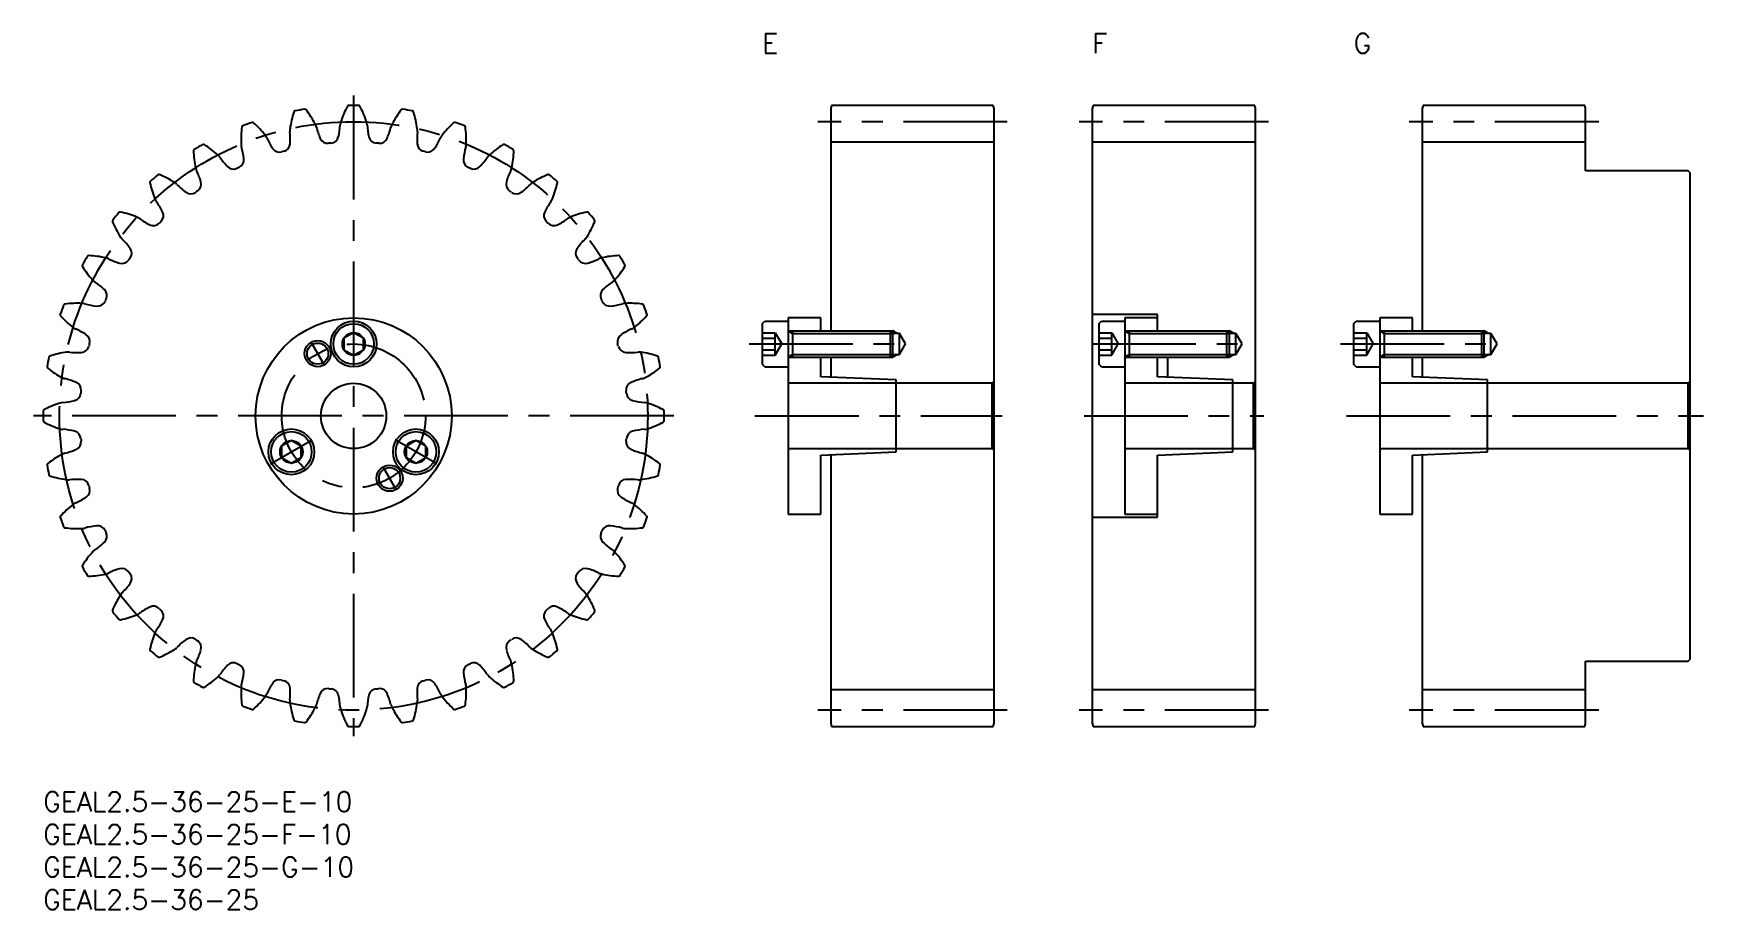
# Model space of a CAD drawing. Extents: x -1 to 254, y -18 to 116.
import ezdxf

# ---------------------------------------------------------------- set-up
doc = ezdxf.new("R2010")
doc.units = 0
doc.header["$LTSCALE"] = 0.5
doc.linetypes.add('CENTER', pattern=[50.8, 31.75, -6.35, 6.35, -6.35])
for name, color, linetype in [('MSM_CENTER', 1, 'CENTER'), ('MSM_CONTINUOUS', 7, 'CONTINUOUS'), ('MSM_NARROW', 5, 'CONTINUOUS'), ('MSM_PART_NUMBER', 7, 'CONTINUOUS')]:
    doc.layers.add(name, color=color, linetype=linetype)
doc.styles.get("Standard").update_dxf_attribs({"font": 'txt.shx', "height": 1, "bigfont": 'bigfont.shx'})

# ---------------------------------------------------------------- blocks, each defined once
blk = doc.blocks.new('*U3')
at = {"layer": 'MSM_PART_NUMBER'}
blk.add_text('GEAL2.5-36-25-F-10', height=3, dxfattribs=at).set_placement((0, -8))
blk = doc.blocks.new('*U4')
at = {"layer": 'MSM_PART_NUMBER'}
blk.add_text('GEAL2.5-36-25-E-10', height=3, dxfattribs=at).set_placement((0, -3))
blk = doc.blocks.new('*U5')
at = {"layer": 'MSM_PART_NUMBER'}
blk.add_text('GEAL2.5-36-25-G-10', height=3, dxfattribs=at).set_placement((0, -13))
blk = doc.blocks.new('*U6')
at = {"layer": 'MSM_PART_NUMBER'}
blk.add_text('E', height=3, dxfattribs=at).set_placement((110, 113))
blk = doc.blocks.new('*U7')
at = {"layer": 'MSM_PART_NUMBER'}
blk.add_text('G', height=3, dxfattribs=at).set_placement((200.5, 113))
blk = doc.blocks.new('*U8')
at = {"layer": 'MSM_PART_NUMBER'}
blk.add_text('GEAL2.5-36-25', height=3, dxfattribs=at).set_placement((0, -18))
blk = doc.blocks.new('*U9')
at = {"layer": 'MSM_PART_NUMBER'}
blk.add_text('F', height=3, dxfattribs=at).set_placement((160.5, 113))

msp = doc.modelspace()

# ---------------------------------------------------------------- linework, layer by layer
at = {"layer": 'MSM_CENTER'}
for p, q in [((47.5, 106.5), (47.5, 8.5)), ((147.5, 102.5), (118.5, 102.5)), ((187.5, 102.5), (158.5, 102.5)), ((238, 102.5), (209, 102.5)), ((40.95, 68.84), (43.05, 65.21)), ((108, 68.5), (132.51, 68.5)), ((160.5, 68.5), (184.01, 68.5)), ((198.5, 68.5), (223.01, 68.5)), ((96.5, 57.5), (-1.5, 57.5)), ((108.9, 57.5), (146.71, 57.5)), ((159.25, 57.5), (186.75, 57.5)), ((199.4, 57.5), (254.05, 57.5)), ((34.79, 50.16), (41.16, 53.84)), ((60.21, 50.16), (53.84, 53.84)), ((54.05, 46.16), (51.95, 49.79)), ((147.5, 12.5), (118.5, 12.5)), ((187.5, 12.5), (158.5, 12.5)), ((238, 12.5), (209, 12.5))]:
    msp.add_line(p, q, dxfattribs=at)
for radius in [45, 11]:
    msp.add_circle((47.5, 57.5), radius, dxfattribs=at)
at = {"layer": 'MSM_CONTINUOUS'}
for p, q in [((120.63, 105), (120.5, 104.5)), ((145.37, 105), (120.63, 105)), ((145.5, 104.5), (145.37, 105)), ((160.63, 105), (160.5, 104.5)), ((185.37, 105), (160.63, 105)), ((185.5, 104.5), (185.37, 105)), ((211.13, 105), (211, 104.5)), ((235.87, 105), (211.13, 105)), ((236, 104.5), (235.87, 105)), ((120.5, 104.5), (120.5, 70.5)), ((145.5, 10.5), (145.5, 104.5)), ((160.5, 104.5), (160.5, 10.5)), ((185.5, 10.5), (185.5, 104.5)), ((211, 104.5), (211, 70.5)), ((236, 95), (236, 104.5)), ((145.5, 99.37), (120.5, 99.37)), ((185.5, 99.37), (160.5, 99.37)), ((236, 99.37), (211, 99.37)), ((251.7, 95), (236, 95)), ((252, 94.7), (251.7, 95)), ((252, 20.3), (252, 94.7)), ((110, 71.6), (110.4, 72)), ((110, 71.6), (110, 65.4)), ((110.4, 72), (114, 72)), ((114, 72.5), (114, 42.5)), ((119, 72.5), (114, 72.5)), ((119, 70.5), (119, 72.5)), ((170.5, 73), (160.5, 73)), ((161.5, 71.6), (161.9, 72)), ((161.5, 71.6), (161.5, 65.4)), ((161.9, 72), (165.5, 72)), ((165.5, 72.5), (165.5, 42.5)), ((170.5, 72.5), (165.5, 72.5)), ((170.5, 70.5), (170.5, 73)), ((200.5, 71.6), (200.9, 72)), ((200.5, 71.6), (200.5, 65.4)), ((200.9, 72), (204.5, 72)), ((204.5, 72.5), (204.5, 42.5)), ((209.5, 72.5), (204.5, 72.5)), ((209.5, 70.5), (209.5, 72.5)), ((47.5, 70.23), (46, 69.37)), ((46, 69.37), (46, 67.63)), ((49, 69.37), (47.5, 70.23)), ((49, 67.63), (49, 69.37)), ((110, 70.23), (112, 70.23)), ((110, 69.37), (112, 69.37)), ((112, 70.23), (113, 68.5)), ((112, 66.77), (112, 70.23)), ((114, 70.5), (129.62, 70.5)), ((114.66, 70.5), (114.66, 66.5)), ((129.62, 66.5), (129.62, 70.5)), ((130, 70.12), (129.62, 70.5)), ((131, 70.12), (130, 70.12)), ((130, 66.88), (130, 70.12)), ((131.94, 68.5), (131, 70.12)), ((131, 66.88), (131, 70.12)), ((161.5, 70.23), (163.5, 70.23)), ((161.5, 69.37), (163.5, 69.37)), ((163.5, 70.23), (164.5, 68.5)), ((163.5, 66.77), (163.5, 70.23)), ((165.5, 70.5), (181.12, 70.5)), ((166.16, 70.5), (166.16, 66.5)), ((181.12, 66.5), (181.12, 70.5)), ((181.5, 70.12), (181.12, 70.5)), ((182.5, 70.12), (181.5, 70.12)), ((181.5, 66.88), (181.5, 70.12)), ((183.44, 68.5), (182.5, 70.12)), ((182.5, 66.88), (182.5, 70.12)), ((200.5, 70.23), (202.5, 70.23)), ((200.5, 69.37), (202.5, 69.37)), ((202.5, 70.23), (203.5, 68.5)), ((202.5, 66.77), (202.5, 70.23)), ((204.5, 70.5), (220.12, 70.5)), ((205.16, 70.5), (205.16, 66.5)), ((220.12, 66.5), (220.12, 70.5)), ((220.5, 70.12), (220.12, 70.5)), ((221.5, 70.12), (220.5, 70.12)), ((220.5, 66.88), (220.5, 70.12)), ((222.44, 68.5), (221.5, 70.12)), ((221.5, 66.88), (221.5, 70.12)), ((46, 67.63), (47.5, 66.77)), ((47.5, 66.77), (49, 67.63)), ((110, 67.63), (112, 67.63)), ((110, 66.77), (112, 66.77)), ((112, 66.77), (113, 68.5)), ((114, 66.5), (129.62, 66.5)), ((119, 63.5), (119, 66.5)), ((120.5, 66.5), (120.5, 63.43)), ((129.62, 66.5), (130, 66.88)), ((130, 66.88), (131, 66.88)), ((131, 66.88), (131.94, 68.5)), ((161.5, 67.63), (163.5, 67.63)), ((161.5, 66.77), (163.5, 66.77)), ((163.5, 66.77), (164.5, 68.5)), ((165.5, 66.5), (181.12, 66.5)), ((170.5, 63.5), (170.5, 66.5)), ((172, 66.5), (172, 63.43)), ((181.12, 66.5), (181.5, 66.88)), ((181.5, 66.88), (182.5, 66.88)), ((182.5, 66.88), (183.44, 68.5)), ((200.5, 67.63), (202.5, 67.63)), ((200.5, 66.77), (202.5, 66.77)), ((202.5, 66.77), (203.5, 68.5)), ((204.5, 66.5), (220.12, 66.5)), ((209.5, 63.5), (209.5, 66.5)), ((211, 66.5), (211, 63.43)), ((220.12, 66.5), (220.5, 66.88)), ((220.5, 66.88), (221.5, 66.88)), ((221.5, 66.88), (222.44, 68.5)), ((110.4, 65), (110, 65.4)), ((110.4, 65), (114, 65)), ((161.9, 65), (161.5, 65.4)), ((161.9, 65), (165.5, 65)), ((200.9, 65), (200.5, 65.4)), ((200.9, 65), (204.5, 65)), ((145.2, 62.5), (114, 62.5)), ((130.5, 63), (119, 63.5)), ((130.5, 52), (130.5, 63)), ((145.5, 62.8), (145.2, 62.5)), ((145.2, 52.5), (145.2, 62.5)), ((185.2, 62.5), (165.5, 62.5)), ((182, 63), (170.5, 63.5)), ((182, 52), (182, 63)), ((185.5, 62.8), (185.2, 62.5)), ((185.2, 52.5), (185.2, 62.5)), ((251.7, 62.5), (204.5, 62.5)), ((221, 63), (209.5, 63.5)), ((221, 52), (221, 63)), ((252, 62.8), (251.7, 62.5)), ((251.7, 52.5), (251.7, 62.5)), ((37.97, 53.73), (36.47, 52.87)), ((39.47, 52.87), (37.97, 53.73)), ((57.03, 53.73), (55.53, 52.87)), ((58.53, 52.87), (57.03, 53.73)), ((36.47, 52.87), (36.47, 51.13)), ((36.47, 51.13), (37.97, 50.27)), ((37.97, 50.27), (39.47, 51.13)), ((39.47, 51.13), (39.47, 52.87)), ((55.53, 52.87), (55.53, 51.13)), ((55.53, 51.13), (57.03, 50.27)), ((57.03, 50.27), (58.53, 51.13)), ((58.53, 51.13), (58.53, 52.87)), ((114, 52.5), (145.2, 52.5)), ((119, 51.5), (130.5, 52)), ((119, 42.5), (119, 51.5)), ((120.5, 51.57), (120.5, 10.5)), ((145.2, 52.5), (145.5, 52.2)), ((165.5, 52.5), (185.2, 52.5)), ((170.5, 51.5), (182, 52)), ((170.5, 42), (170.5, 51.5)), ((185.2, 52.5), (185.5, 52.2)), ((204.5, 52.5), (251.7, 52.5)), ((209.5, 51.5), (221, 52)), ((209.5, 42.5), (209.5, 51.5)), ((211, 51.57), (211, 10.5)), ((251.7, 52.5), (252, 52.2)), ((114, 42.5), (119, 42.5)), ((160.5, 42), (170.5, 42)), ((165.5, 42.5), (170.5, 42.5)), ((204.5, 42.5), (209.5, 42.5)), ((236, 10.5), (236, 20)), ((236, 20), (251.7, 20)), ((251.7, 20), (252, 20.3)), ((145.5, 15.62), (120.5, 15.62)), ((185.5, 15.62), (160.5, 15.62)), ((236, 15.62), (211, 15.62)), ((120.5, 10.5), (120.63, 10)), ((145.37, 10), (145.5, 10.5)), ((160.5, 10.5), (160.63, 10)), ((185.37, 10), (185.5, 10.5)), ((211, 10.5), (211.13, 10)), ((235.87, 10), (236, 10.5)), ((120.63, 10), (145.37, 10)), ((160.63, 10), (185.37, 10)), ((211.13, 10), (235.87, 10))]:
    msp.add_line(p, q, dxfattribs=at)
for centre, radius in [((47.5, 57.5), 15), ((47.5, 68.5), 3.5), ((47.5, 68.5), 3.1), ((47.5, 68.5), 1.73), ((42, 67.03), 1.62), ((47.5, 57.5), 5), ((37.97, 52), 3.5), ((37.97, 52), 3.1), ((37.97, 52), 1.73), ((57.03, 52), 3.5), ((57.03, 52), 3.1), ((57.03, 52), 1.73), ((53, 47.97), 1.62)]:
    msp.add_circle(centre, radius, dxfattribs=at)
for centre, radius, start, end in [((59.27, 98.13), 14.4, 152.1181, 162.5), ((46.76, 104.74), 0.25, 90.8934, 152.1181), ((47.5, 57.5), 47.5, 89.1066, 90.8934), ((48.24, 104.74), 0.25, 27.8818, 89.1066), ((35.73, 98.13), 14.4, 17.5, 27.8819), ((47.5, 57.5), 47.5, 109.1066, 110.8934), ((32.03, 102.15), 0.25, 47.8819, 109.1066), ((22.54, 91.65), 14.4, 37.5, 47.8819), ((52.04, 99.55), 14.4, 162.1181, 172.5), ((38.57, 103.9), 0.25, 100.8934, 162.1181), ((47.5, 57.5), 47.5, 99.1066, 100.8934), ((40.02, 104.15), 0.25, 37.8819, 99.1066), ((28.85, 95.47), 14.4, 27.5, 37.8819), ((47.5, 101.84), 2.06, 162.5, 175.3677), ((47.5, 101.84), 2.06, 4.6323, 17.5), ((66.15, 95.47), 14.4, 142.1181, 152.5), ((54.98, 104.15), 0.25, 80.8934, 142.1181), ((47.5, 57.5), 47.5, 79.1066, 80.8934), ((56.43, 103.9), 0.25, 17.8819, 79.1064), ((42.96, 99.55), 14.4, 7.5, 17.8819), ((72.46, 91.65), 14.4, 132.1181, 142.5), ((62.97, 102.15), 0.25, 70.8934, 132.1181), ((47.5, 57.5), 47.5, 69.1066, 70.8934), ((44.67, 99.7), 14.4, 172.1181, 182.5), ((30.65, 101.64), 0.25, 110.8934, 172.1181), ((32.34, 99.16), 2.06, 24.6323, 37.5), ((45.11, 105.02), 12, 204.6323, 213.4229), ((39.8, 101.16), 2.06, 172.5, 185.3677), ((25.8, 99.85), 12, 356.5771, 5.3677), ((39.8, 101.16), 2.06, 14.6323, 27.5), ((53.4, 104.72), 12, 194.6323, 203.4229), ((43.54, 100.44), 1.25, 203.4229, 275.2703), ((43.94, 100.48), 1.25, 274.7297, 346.5771), ((33.49, 102.97), 12, 346.5771, 355.3677), ((61.51, 102.97), 12, 184.6323, 193.4229), ((51.06, 100.48), 1.25, 193.4229, 265.2703), ((51.46, 100.44), 1.25, 264.7297, 336.5772), ((41.6, 104.72), 12, 336.5771, 345.3677), ((55.2, 101.16), 2.06, 152.5, 165.3677), ((69.2, 99.85), 12, 174.6323, 183.4229), ((55.2, 101.16), 2.06, 354.6323, 7.5), ((49.89, 105.02), 12, 326.5771, 335.3677), ((62.66, 99.16), 2.06, 142.5, 155.3677), ((64.35, 101.64), 0.25, 7.8819, 69.1064), ((50.33, 99.7), 14.4, 357.5, 7.8819), ((23.24, 98.05), 0.25, 120.8934, 182.1181), ((37.38, 98.57), 14.4, 182.1181, 192.5), ((47.5, 57.5), 47.5, 119.1066, 120.8934), ((24.52, 98.78), 0.25, 57.8819, 119.1066), ((16.99, 86.8), 14.4, 47.5, 57.8819), ((25.33, 95.9), 2.06, 34.6323, 47.5), ((32.34, 99.16), 2.06, 182.5, 195.3677), ((18.78, 95.44), 12, 6.5771, 15.3677), ((36.14, 99.1), 1.25, 213.4229, 285.2703), ((47.5, 57.5), 41.88, 104.7297, 105.2703), ((36.54, 99.21), 1.25, 284.7296, 356.5771), ((47.5, 57.5), 41.87, 94.7297, 95.2703), ((47.5, 57.5), 41.88, 84.7297, 85.2703), ((58.46, 99.21), 1.25, 183.4229, 255.2703), ((47.5, 57.5), 41.87, 74.7297, 75.2703), ((58.86, 99.1), 1.25, 254.7297, 326.5772), ((76.22, 95.44), 12, 164.6323, 173.4229), ((62.66, 99.16), 2.06, 344.6323, 357.5), ((69.67, 95.9), 2.06, 132.5, 145.3677), ((78.01, 86.8), 14.4, 122.1181, 132.5), ((70.48, 98.78), 0.25, 60.8934, 122.1181), ((47.5, 57.5), 47.5, 59.1066, 60.8934), ((57.62, 98.57), 14.4, 347.5, 357.8819), ((71.76, 98.05), 0.25, 357.8819, 59.1066), ((25.33, 95.9), 2.06, 192.5, 205.3677), ((12.63, 89.88), 12, 16.5771, 25.3677), ((36.9, 103.89), 12, 214.6323, 223.4229), ((29.09, 96.5), 1.25, 223.4229, 295.2703), ((47.5, 57.5), 41.87, 114.7297, 115.2703), ((29.46, 96.67), 1.25, 294.7296, 6.5771), ((65.54, 96.67), 1.25, 173.4229, 245.2703), ((47.5, 57.5), 41.87, 64.7297, 65.2703), ((65.91, 96.5), 1.25, 244.7297, 316.5771), ((58.1, 103.89), 12, 316.5771, 325.3677), ((82.37, 89.88), 12, 154.6323, 163.4229), ((69.67, 95.9), 2.06, 334.6323, 347.5), ((16.57, 93.22), 0.25, 130.8934, 192.1181), ((30.4, 96.19), 14.4, 192.1181, 202.5), ((47.5, 57.5), 47.5, 129.1066, 130.8934), ((17.7, 94.16), 0.25, 67.8819, 129.1066), ((12.37, 81.06), 14.4, 57.5, 67.8819), ((19, 91.47), 2.06, 44.6323, 57.5), ((29, 101.34), 12, 224.6323, 233.4229), ((22.93, 92.94), 1.25, 304.7297, 16.5771), ((72.07, 92.94), 1.25, 163.4229, 235.2703), ((66, 101.34), 12, 306.5771, 315.3677), ((76, 91.47), 2.06, 122.5, 135.3677), ((82.63, 81.06), 14.4, 112.1181, 122.5), ((77.3, 94.16), 0.25, 50.8934, 112.1181), ((47.5, 57.5), 47.5, 49.1066, 50.8934), ((64.6, 96.19), 14.4, 337.5, 347.8819), ((78.43, 93.22), 0.25, 347.8819, 49.1066), ((19, 91.47), 2.06, 202.5, 215.3677), ((7.54, 83.33), 12, 26.5771, 35.3677), ((22.6, 92.71), 1.25, 233.4229, 305.2703), ((47.5, 57.5), 41.88, 124.7297, 125.2703), ((47.5, 57.5), 41.87, 54.7297, 55.2703), ((72.4, 92.71), 1.25, 234.7297, 306.5771), ((87.46, 83.33), 12, 144.6323, 153.4229), ((76, 91.47), 2.06, 324.6323, 337.5), ((10.84, 87.3), 0.25, 140.8934, 202.1181), ((23.94, 92.63), 14.4, 202.1181, 212.5), ((47.5, 57.5), 47.5, 139.1066, 140.8934), ((11.78, 88.43), 0.25, 77.8819, 139.1066), ((8.81, 74.6), 14.4, 67.5, 77.8819), ((13.53, 86), 2.06, 54.6323, 67.5), ((21.67, 97.46), 12, 234.6323, 243.4229), ((16.86, 87.85), 1.25, 243.4229, 315.2703), ((47.5, 57.5), 41.87, 134.7297, 135.2703), ((17.15, 88.14), 1.25, 314.7297, 26.5771), ((77.85, 88.14), 1.25, 153.4229, 225.2703), ((47.5, 57.5), 41.87, 44.7297, 45.2703), ((78.14, 87.85), 1.25, 224.7297, 296.5771), ((73.33, 97.46), 12, 296.5771, 305.3677), ((81.47, 86), 2.06, 112.5, 125.3677), ((86.19, 74.6), 14.4, 102.1181, 112.5), ((83.22, 88.43), 0.25, 40.8934, 102.1181), ((71.06, 92.63), 14.4, 327.5, 337.8819), ((47.5, 57.5), 47.5, 39.1066, 40.8934), ((84.16, 87.3), 0.25, 337.8819, 39.1066), ((13.53, 86), 2.06, 212.5, 225.3677), ((3.66, 76), 12, 36.5771, 45.3677), ((91.34, 76), 12, 134.6323, 143.4229), ((81.47, 86), 2.06, 314.6323, 327.5), ((47.5, 57.5), 47.5, 149.1066, 150.8934), ((6.95, 81.76), 0.25, 87.8819, 149.1066), ((6.43, 67.62), 14.4, 77.5, 87.8819), ((12.29, 82.4), 1.25, 324.7297, 36.5771), ((82.71, 82.4), 1.25, 143.4229, 215.2703), ((88.57, 67.62), 14.4, 92.1181, 102.5), ((88.05, 81.76), 0.25, 30.8934, 92.1181), ((47.5, 57.5), 47.5, 29.1066, 30.8934), ((6.22, 80.48), 0.25, 150.8934, 212.1181), ((18.2, 88.01), 14.4, 212.1181, 222.5), ((9.1, 79.67), 2.06, 64.6323, 77.5), ((15.12, 92.37), 12, 244.6323, 253.4229), ((12.06, 82.07), 1.25, 253.4229, 325.2703), ((47.5, 57.5), 41.88, 144.7297, 145.2703), ((47.5, 57.5), 41.88, 34.7297, 35.2703), ((82.94, 82.07), 1.25, 214.7297, 286.5771), ((79.88, 92.37), 12, 286.5771, 295.3677), ((85.9, 79.67), 2.06, 102.5, 115.3677), ((76.8, 88.01), 14.4, 317.5, 327.8819), ((88.78, 80.48), 0.25, 327.8818, 29.1066), ((9.1, 79.67), 2.06, 222.5, 235.3677), ((1.11, 68.1), 12, 46.5771, 55.3677), ((8.5, 75.91), 1.25, 334.7297, 46.5771), ((86.5, 75.91), 1.25, 133.4229, 205.2703), ((93.89, 68.1), 12, 124.6323, 133.4229), ((85.9, 79.67), 2.06, 304.6323, 317.5), ((47.5, 57.5), 47.5, 159.1066, 160.8934), ((3.36, 74.35), 0.25, 97.8818, 159.1066), ((5.3, 60.33), 14.4, 87.5, 97.8819), ((5.84, 72.66), 2.06, 74.6323, 87.5), ((9.56, 86.22), 12, 254.6323, 263.4229), ((8.33, 75.54), 1.25, 263.4229, 335.2703), ((47.5, 57.5), 41.87, 154.7297, 155.2703), ((47.5, 57.5), 41.88, 24.7297, 25.2703), ((86.67, 75.54), 1.25, 204.7297, 276.5771), ((85.44, 86.22), 12, 276.5771, 285.3677), ((89.16, 72.66), 2.06, 92.5, 105.3677), ((89.7, 60.33), 14.4, 82.1181, 92.5), ((91.64, 74.35), 0.25, 20.8934, 82.1181), ((47.5, 57.5), 47.5, 19.1066, 20.8934), ((2.85, 72.97), 0.25, 160.8934, 222.1181), ((13.35, 82.46), 14.4, 222.1181, 232.5), ((81.65, 82.46), 14.4, 307.5, 317.8819), ((92.15, 72.97), 0.25, 317.8818, 19.1066), ((5.84, 72.66), 2.06, 232.5, 245.3677), ((-0.02, 59.89), 12, 56.5771, 65.3677), ((5.9, 68.86), 1.25, 344.7297, 56.5771), ((89.1, 68.86), 1.25, 123.4229, 195.2703), ((95.02, 59.89), 12, 114.6323, 123.4229), ((89.16, 72.66), 2.06, 294.6323, 307.5), ((47.5, 57.5), 47.5, 169.1066, 170.8934), ((1.1, 66.43), 0.25, 107.8818, 169.1066), ((5.45, 52.96), 14.4, 97.5, 107.8819), ((3.84, 65.2), 2.06, 84.6323, 97.5), ((5.15, 79.2), 12, 264.6323, 273.4229), ((5.79, 68.46), 1.25, 273.4229, 345.2703), ((47.5, 57.5), 41.87, 164.7297, 165.2703), ((47.5, 57.5), 41.87, 14.7297, 15.2703), ((89.21, 68.46), 1.25, 194.7297, 266.5771), ((89.85, 79.2), 12, 266.5771, 275.3677), ((91.16, 65.2), 2.06, 82.5, 95.3677), ((89.55, 52.96), 14.4, 72.1181, 82.5), ((93.9, 66.43), 0.25, 10.8934, 72.1181), ((47.5, 57.5), 47.5, 9.1066, 10.8934), ((0.85, 64.98), 0.25, 170.8934, 232.1181), ((9.53, 76.15), 14.4, 232.1181, 242.5), ((85.47, 76.15), 14.4, 297.5, 307.8819), ((94.15, 64.98), 0.25, 307.8818, 9.1066), ((3.84, 65.2), 2.06, 242.5, 255.3677), ((0.28, 51.6), 12, 66.5771, 75.3677), ((4.56, 61.46), 1.25, 354.7297, 66.5771), ((47.5, 57.5), 41.88, 174.7297, 175.2703), ((90.44, 61.46), 1.25, 113.4229, 185.2703), ((47.5, 57.5), 41.87, 4.7297, 5.2703), ((94.72, 51.6), 12, 104.6323, 113.4229), ((91.16, 65.2), 2.06, 284.6323, 297.5), ((6.87, 45.73), 14.4, 107.5, 117.8819), ((3.16, 57.5), 2.06, 94.6323, 107.5), ((2.03, 71.51), 12, 274.6323, 283.4229), ((4.52, 61.06), 1.25, 283.4229, 355.2703), ((90.48, 61.06), 1.25, 184.7297, 256.5771), ((92.97, 71.51), 12, 256.5771, 265.3677), ((91.84, 57.5), 2.06, 72.5, 85.3677), ((88.13, 45.73), 14.4, 62.1181, 72.5), ((47.5, 57.5), 47.5, 179.1066, 180.8934), ((0.26, 58.24), 0.25, 117.8819, 179.1066), ((0.26, 56.76), 0.25, 180.8934, 242.1181), ((6.87, 69.27), 14.4, 242.1181, 252.5), ((88.13, 69.27), 14.4, 287.5, 297.8819), ((94.74, 58.24), 0.25, 0.8934, 62.1181), ((94.74, 56.76), 0.25, 297.8818, 359.1066), ((47.5, 57.5), 47.5, 359.1066, 0.8934), ((3.16, 57.5), 2.06, 252.5, 265.3677), ((2.03, 43.49), 12, 76.5771, 85.3677), ((4.52, 53.94), 1.25, 4.7297, 76.5771), ((47.5, 57.5), 41.87, 184.7297, 185.2703), ((47.5, 57.5), 41.87, 354.7297, 355.2703), ((90.48, 53.94), 1.25, 103.4229, 175.2703), ((92.97, 43.49), 12, 94.6323, 103.4229), ((91.84, 57.5), 2.06, 274.6323, 287.5), ((9.53, 38.85), 14.4, 117.5, 127.8819), ((3.84, 49.8), 2.06, 104.6323, 117.5), ((0.28, 63.4), 12, 284.6323, 293.4229), ((4.56, 53.54), 1.25, 293.4229, 5.2703), ((90.44, 53.54), 1.25, 174.7297, 246.5771), ((94.72, 63.4), 12, 246.5771, 255.3677), ((91.16, 49.8), 2.06, 62.5, 75.3677), ((85.47, 38.85), 14.4, 52.1181, 62.5), ((0.85, 50.02), 0.25, 127.8818, 189.1066), ((47.5, 57.5), 47.5, 189.1066, 190.8934), ((47.5, 57.5), 47.5, 349.1066, 350.8934), ((94.15, 50.02), 0.25, 350.8934, 52.1181), ((1.1, 48.57), 0.25, 190.8934, 252.1181), ((5.45, 62.04), 14.4, 252.1181, 262.5), ((3.84, 49.8), 2.06, 262.5, 275.3677), ((5.15, 35.8), 12, 86.5771, 95.3677), ((5.79, 46.54), 1.25, 14.7296, 86.5771), ((5.9, 46.14), 1.25, 303.4229, 15.2703), ((47.5, 57.5), 41.87, 194.7297, 195.2703), ((89.1, 46.14), 1.25, 164.7297, 236.5771), ((47.5, 57.5), 41.88, 344.7297, 345.2703), ((89.21, 46.54), 1.25, 93.4229, 165.2703), ((89.85, 35.8), 12, 84.6323, 93.4229), ((91.16, 49.8), 2.06, 264.6323, 277.5), ((89.55, 62.04), 14.4, 277.5, 287.8819), ((93.9, 48.57), 0.25, 287.8819, 349.1066), ((13.35, 32.54), 14.4, 127.5, 137.8819), ((5.84, 42.34), 2.06, 114.6323, 127.5), ((-0.02, 55.11), 12, 294.6323, 303.4229), ((95.02, 55.11), 12, 236.5771, 245.3677), ((89.16, 42.34), 2.06, 52.5, 65.3677), ((81.65, 32.54), 14.4, 42.1181, 52.5), ((2.85, 42.03), 0.25, 137.8818, 199.1066), ((47.5, 57.5), 47.5, 199.1066, 200.8934), ((47.5, 57.5), 47.5, 339.1066, 340.8934), ((92.15, 42.03), 0.25, 340.8934, 42.1182), ((3.36, 40.65), 0.25, 200.8934, 262.1181), ((5.3, 54.67), 14.4, 262.1181, 272.5), ((5.84, 42.34), 2.06, 272.5, 285.3677), ((9.56, 28.78), 12, 96.5771, 105.3677), ((8.33, 39.46), 1.25, 24.7296, 96.5771), ((8.5, 39.09), 1.25, 313.4229, 25.2703), ((47.5, 57.5), 41.88, 204.7297, 205.2703), ((86.5, 39.09), 1.25, 154.7297, 226.5771), ((47.5, 57.5), 41.87, 334.7297, 335.2703), ((86.67, 39.46), 1.25, 83.4229, 155.2703), ((85.44, 28.78), 12, 74.6323, 83.4229), ((89.16, 42.34), 2.06, 254.6323, 267.5), ((89.7, 54.67), 14.4, 267.5, 277.8819), ((91.64, 40.65), 0.25, 277.8819, 339.1068), ((18.2, 26.99), 14.4, 137.5, 147.8819), ((9.1, 35.33), 2.06, 124.6323, 137.5), ((1.11, 46.9), 12, 304.6323, 313.4229), ((93.89, 46.9), 12, 226.5771, 235.3677), ((85.9, 35.33), 2.06, 42.5, 55.3677), ((76.8, 26.99), 14.4, 32.1181, 42.5), ((6.22, 34.52), 0.25, 147.8818, 209.1066), ((47.5, 57.5), 47.5, 209.1066, 210.8934), ((6.43, 47.38), 14.4, 272.1181, 282.5), ((9.1, 35.33), 2.06, 282.5, 295.3677), ((15.12, 22.63), 12, 106.5771, 115.3677), ((12.06, 32.93), 1.25, 34.7297, 106.5771), ((47.5, 57.5), 41.87, 214.7297, 215.2703), ((12.29, 32.6), 1.25, 323.4229, 35.2703), ((82.71, 32.6), 1.25, 144.7297, 216.5771), ((47.5, 57.5), 41.88, 324.7297, 325.2703), ((82.94, 32.93), 1.25, 73.4229, 145.2703), ((79.88, 22.63), 12, 64.6323, 73.4229), ((85.9, 35.33), 2.06, 244.6323, 257.5), ((88.57, 47.38), 14.4, 257.5, 267.8819), ((47.5, 57.5), 47.5, 329.1066, 330.8934), ((88.78, 34.52), 0.25, 330.8934, 32.1181), ((6.95, 33.24), 0.25, 210.8934, 272.1181), ((3.66, 39), 12, 314.6323, 323.4229), ((91.34, 39), 12, 216.5771, 225.3677), ((88.05, 33.24), 0.25, 267.8819, 329.1066), ((23.94, 22.37), 14.4, 147.5, 157.8819), ((13.53, 29), 2.06, 134.6323, 147.5), ((21.67, 17.54), 12, 116.5771, 125.3677), ((16.86, 27.15), 1.25, 44.7297, 116.5771), ((78.14, 27.15), 1.25, 63.4229, 135.2703), ((73.33, 17.54), 12, 54.6323, 63.4229), ((81.47, 29), 2.06, 32.5, 45.3677), ((71.06, 22.37), 14.4, 22.1181, 32.5), ((10.84, 27.7), 0.25, 157.8819, 219.1066), ((47.5, 57.5), 47.5, 219.1066, 220.8934), ((11.78, 26.57), 0.25, 220.8934, 282.1181), ((8.81, 40.4), 14.4, 282.1181, 292.5), ((13.53, 29), 2.06, 292.5, 305.3677), ((7.54, 31.67), 12, 324.6323, 333.4229), ((47.5, 57.5), 41.87, 224.7297, 225.2703), ((17.15, 26.86), 1.25, 333.4229, 45.2703), ((77.85, 26.86), 1.25, 134.7297, 206.5771), ((87.46, 31.67), 12, 206.5771, 215.3677), ((47.5, 57.5), 41.87, 314.7297, 315.2703), ((81.47, 29), 2.06, 234.6323, 247.5), ((86.19, 40.4), 14.4, 247.5, 257.8819), ((83.22, 26.57), 0.25, 257.8818, 319.1066), ((47.5, 57.5), 47.5, 319.1066, 320.8934), ((84.16, 27.7), 0.25, 320.8934, 22.1181), ((30.4, 18.81), 14.4, 157.5, 167.8819), ((19, 23.53), 2.06, 144.6323, 157.5), ((29, 13.66), 12, 126.5771, 135.3677), ((22.6, 22.29), 1.25, 54.7297, 126.5771), ((47.5, 57.5), 41.88, 234.7297, 235.2703), ((22.93, 22.06), 1.25, 343.4229, 55.2703), ((72.07, 22.06), 1.25, 124.7297, 196.5771), ((47.5, 57.5), 41.87, 304.7297, 305.2703), ((72.4, 22.29), 1.25, 53.4229, 125.2703), ((66, 13.66), 12, 44.6323, 53.4229), ((76, 23.53), 2.06, 22.5, 35.3677), ((64.6, 18.81), 14.4, 12.1181, 22.5), ((16.57, 21.78), 0.25, 167.8818, 229.1066), ((47.5, 57.5), 47.5, 229.1066, 230.8934), ((17.7, 20.84), 0.25, 230.8934, 292.1181), ((12.37, 33.94), 14.4, 292.1181, 302.5), ((19, 23.53), 2.06, 302.5, 315.3677), ((12.63, 25.12), 12, 334.6323, 343.4229), ((82.37, 25.12), 12, 196.5771, 205.3677), ((76, 23.53), 2.06, 224.6323, 237.5), ((82.63, 33.94), 14.4, 237.5, 247.8819), ((77.3, 20.84), 0.25, 247.8818, 309.1066), ((47.5, 57.5), 47.5, 309.1066, 310.8934), ((78.43, 21.78), 0.25, 310.8934, 12.1181), ((37.38, 16.43), 14.4, 167.5, 177.8819), ((25.33, 19.1), 2.06, 154.6323, 167.5), ((25.33, 19.1), 2.06, 312.5, 325.3677), ((36.9, 11.11), 12, 136.5771, 145.3677), ((29.09, 18.5), 1.25, 64.7297, 136.5771), ((47.5, 57.5), 41.87, 244.7297, 245.2703), ((29.46, 18.33), 1.25, 353.4229, 65.2703), ((18.78, 19.56), 12, 344.6323, 353.4229), ((65.54, 18.33), 1.25, 114.7296, 186.5771), ((76.22, 19.56), 12, 186.5771, 195.3677), ((47.5, 57.5), 41.87, 294.7297, 295.2703), ((65.91, 18.5), 1.25, 43.4229, 115.2703), ((58.1, 11.11), 12, 34.6323, 43.4229), ((69.67, 19.1), 2.06, 214.6323, 227.5), ((69.67, 19.1), 2.06, 12.5, 25.3677), ((57.62, 16.43), 14.4, 2.1181, 12.5), ((23.24, 16.95), 0.25, 177.8819, 239.1066), ((47.5, 57.5), 47.5, 239.1066, 240.8934), ((24.52, 16.22), 0.25, 240.8934, 302.1182), ((16.99, 28.2), 14.4, 302.1181, 312.5), ((44.67, 15.3), 14.4, 177.5, 187.8819), ((32.34, 15.84), 2.06, 164.6323, 177.5), ((45.11, 9.98), 12, 146.5771, 155.3677), ((36.14, 15.9), 1.25, 74.7297, 146.5771), ((47.5, 57.5), 41.88, 254.7297, 255.2703), ((36.54, 15.79), 1.25, 3.4229, 75.2703), ((25.8, 15.15), 12, 354.6323, 3.4229), ((43.54, 14.56), 1.25, 84.7297, 156.5771), ((47.5, 57.5), 41.88, 264.7297, 265.2703), ((43.94, 14.52), 1.25, 13.4229, 85.2703), ((51.06, 14.52), 1.25, 94.7297, 166.5771), ((47.5, 57.5), 41.88, 274.7297, 275.2703), ((51.46, 14.56), 1.25, 23.4229, 95.2703), ((69.2, 15.15), 12, 176.5771, 185.3677), ((58.46, 15.79), 1.25, 104.7296, 176.5771), ((47.5, 57.5), 41.87, 284.7297, 285.2703), ((58.86, 15.9), 1.25, 33.4229, 105.2703), ((49.89, 9.98), 12, 24.6323, 33.4229), ((50.33, 15.3), 14.4, 352.1181, 2.5), ((62.66, 15.84), 2.06, 2.5, 15.3677), ((78.01, 28.2), 14.4, 227.5, 237.8819), ((70.48, 16.22), 0.25, 237.8818, 299.1066), ((47.5, 57.5), 47.5, 299.1066, 300.8934), ((71.76, 16.95), 0.25, 300.8934, 2.1181), ((30.65, 13.36), 0.25, 187.8818, 249.1066), ((47.5, 57.5), 47.5, 249.1066, 250.8934), ((22.54, 23.35), 14.4, 312.1181, 322.5), ((32.34, 15.84), 2.06, 322.5, 335.3677), ((39.8, 13.84), 2.06, 174.6323, 187.5), ((52.04, 15.45), 14.4, 187.5, 197.8819), ((28.85, 19.53), 14.4, 322.1181, 332.5), ((39.8, 13.84), 2.06, 332.5, 345.3677), ((53.4, 10.28), 12, 156.5771, 165.3677), ((33.49, 12.03), 12, 4.6323, 13.4229), ((47.5, 13.16), 2.06, 184.6323, 197.5), ((47.5, 13.16), 2.06, 342.5, 355.3677), ((61.51, 12.03), 12, 166.5771, 175.3677), ((41.6, 10.28), 12, 14.6323, 23.4229), ((55.2, 13.84), 2.06, 194.6323, 207.5), ((66.15, 19.53), 14.4, 207.5, 217.8819), ((42.96, 15.45), 14.4, 342.1181, 352.5), ((55.2, 13.84), 2.06, 352.5, 5.3677), ((62.66, 15.84), 2.06, 204.6323, 217.5), ((72.46, 23.35), 14.4, 217.5, 227.8819), ((47.5, 57.5), 47.5, 289.1066, 290.8934), ((64.35, 13.36), 0.25, 290.8934, 352.1181), ((32.03, 12.85), 0.25, 250.8934, 312.1182), ((38.57, 11.1), 0.25, 197.8819, 259.1066), ((47.5, 57.5), 47.5, 259.1066, 260.8934), ((40.02, 10.85), 0.25, 260.8934, 322.1181), ((59.27, 16.87), 14.4, 197.5, 207.8819), ((35.73, 16.87), 14.4, 332.1181, 342.5), ((54.98, 10.85), 0.25, 217.8819, 279.1066), ((47.5, 57.5), 47.5, 279.1066, 280.8934), ((56.43, 11.1), 0.25, 280.8934, 342.1181), ((62.97, 12.85), 0.25, 227.8819, 289.1066), ((46.76, 10.26), 0.25, 207.8819, 269.1066), ((47.5, 57.5), 47.5, 269.1066, 270.8934), ((48.24, 10.26), 0.25, 270.8934, 332.1181)]:
    msp.add_arc(centre, radius, start, end, dxfattribs=at)
at = {"layer": 'MSM_NARROW'}
for p, q in [((114, 70.5), (114.66, 70.12)), ((114.66, 70.12), (130, 70.12)), ((129.62, 70.5), (130, 70.5)), ((130, 66.5), (130, 70.5)), ((130.66, 70.12), (130, 70.5)), ((165.5, 70.5), (166.16, 70.12)), ((166.16, 70.12), (181.5, 70.12)), ((181.12, 70.5), (181.5, 70.5)), ((181.5, 66.5), (181.5, 70.5)), ((182.16, 70.12), (181.5, 70.5)), ((204.5, 70.5), (205.16, 70.12)), ((205.16, 70.12), (220.5, 70.12)), ((220.12, 70.5), (220.5, 70.5)), ((220.5, 66.5), (220.5, 70.5)), ((221.16, 70.12), (220.5, 70.5)), ((114, 66.5), (114.66, 66.88)), ((114.66, 66.88), (130, 66.88)), ((129.62, 66.5), (130, 66.5)), ((130.66, 66.88), (130, 66.5)), ((165.5, 66.5), (166.16, 66.88)), ((166.16, 66.88), (181.5, 66.88)), ((181.12, 66.5), (181.5, 66.5)), ((182.16, 66.88), (181.5, 66.5)), ((204.5, 66.5), (205.16, 66.88)), ((205.16, 66.88), (220.5, 66.88)), ((220.12, 66.5), (220.5, 66.5)), ((221.16, 66.88), (220.5, 66.5))]:
    msp.add_line(p, q, dxfattribs=at)
for centre in [(42, 67.03), (53, 47.97)]:
    msp.add_circle(centre, 2, dxfattribs=at)

# ---------------------------------------------------------------- block references
at = {"layer": 'MSM_CONTINUOUS'}
for name in ['*U6', '*U9', '*U7', '*U4', '*U3', '*U5', '*U8']:
    msp.add_blockref(name, (0, 0), dxfattribs=at)

doc.saveas('drawing.dxf')
